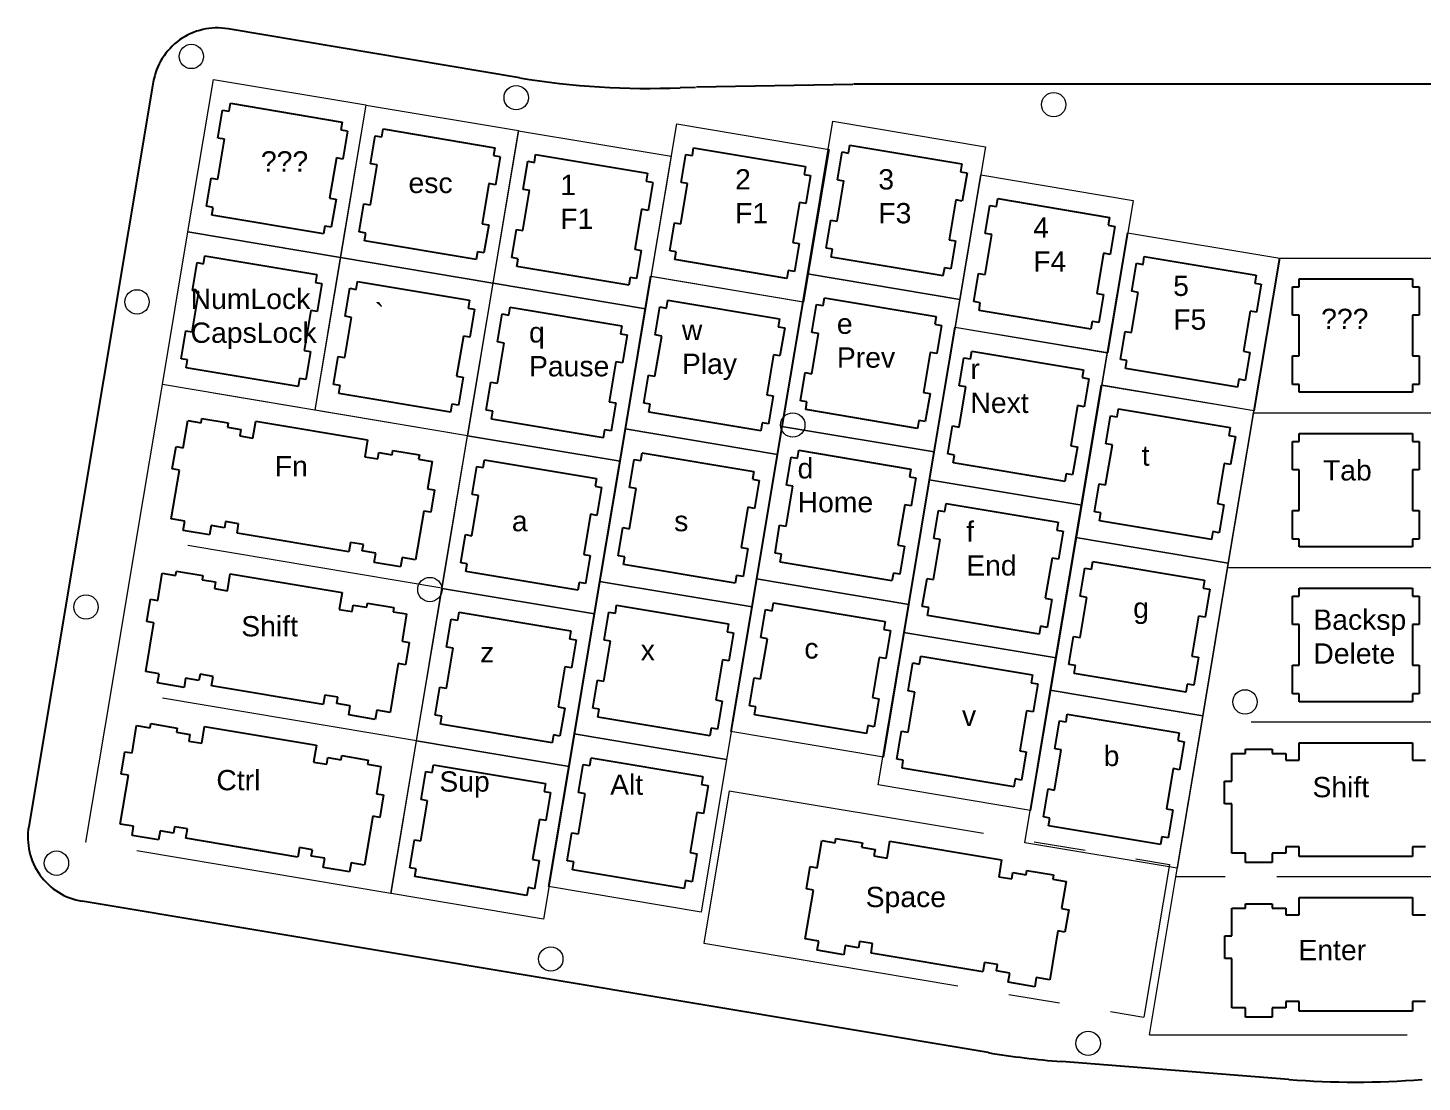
# Model space of a CAD drawing. Header units: millimetres. Extents: x -2 to 325, y 2 to 132.
# Drawn here: x -1.8 to 170.1, y 2.1 to 131.9 of the extents above; entities that cross this region are included whole.
import ezdxf

# ---------------------------------------------------------------- set-up
doc = ezdxf.new("R2010")
doc.units = ezdxf.units.MM
doc.linetypes.add('CENTER', pattern=[50.8, 31.75, -6.35, 6.35, -6.35])
doc.layers.add('layout', color=7, linetype='CENTER', lineweight=5, true_color=0xffffff)
doc.layers.add('screw_cuts', color=174, linetype='Continuous', lineweight=0, true_color=0x00007f)
for name, color, linetype, true_color in [('layout_labels', 3, 'Continuous', 0x00ff00), ('plate_border', 5, 'Continuous', 0x0000ff), ('switch_holes', 1, 'Continuous', 0xff0000)]:
    doc.layers.add(name, color=color, linetype=linetype, true_color=true_color)
doc.styles.add('textstyle0', font='')
doc.styles.add('textstyle1', font='')
doc.styles.add('textstyle10', font='')
doc.styles.add('textstyle11', font='')
doc.styles.add('textstyle12', font='')
doc.styles.add('textstyle2', font='')
doc.styles.add('textstyle4', font='')
doc.styles.add('textstyle41', font='')
doc.styles.add('textstyle42', font='')
doc.styles.add('textstyle43', font='')
doc.styles.add('textstyle44', font='')
doc.styles.add('textstyle45', font='')
doc.styles.add('textstyle46', font='')
doc.styles.add('textstyle47', font='')
doc.styles.add('textstyle48', font='')
doc.styles.add('textstyle49', font='')
doc.styles.add('textstyle50', font='')
doc.styles.add('textstyle51', font='')
doc.styles.add('textstyle52', font='')
doc.styles.add('textstyle53', font='')
doc.styles.add('textstyle54', font='')
doc.styles.add('textstyle55', font='')
doc.styles.add('textstyle56', font='')
doc.styles.add('textstyle57', font='')
doc.styles.add('textstyle58', font='')
doc.styles.add('textstyle59', font='')
doc.styles.add('textstyle60', font='')
doc.styles.add('textstyle61', font='')
doc.styles.add('textstyle62', font='')
doc.styles.add('textstyle63', font='')
doc.styles.add('textstyle64', font='')
doc.styles.add('textstyle65', font='')
doc.styles.add('textstyle7', font='')
doc.styles.add('textstyle8', font='')
doc.styles.add('textstyle9', font='')
doc.styles.get('textstyle0').set_extended_font_data('Liberation Sans')
doc.styles.get('textstyle1').set_extended_font_data('Liberation Sans')
doc.styles.get('textstyle10').set_extended_font_data('Liberation Sans')
doc.styles.get('textstyle11').set_extended_font_data('Liberation Sans')
doc.styles.get('textstyle12').set_extended_font_data('Liberation Sans')
doc.styles.get('textstyle2').set_extended_font_data('Liberation Sans')
doc.styles.get('textstyle4').set_extended_font_data('Liberation Sans')
doc.styles.get('textstyle41').set_extended_font_data('Liberation Sans')
doc.styles.get('textstyle42').set_extended_font_data('Liberation Sans')
doc.styles.get('textstyle43').set_extended_font_data('Liberation Sans')
doc.styles.get('textstyle44').set_extended_font_data('Liberation Sans')
doc.styles.get('textstyle45').set_extended_font_data('Liberation Sans')
doc.styles.get('textstyle46').set_extended_font_data('Liberation Sans')
doc.styles.get('textstyle47').set_extended_font_data('Liberation Sans')
doc.styles.get('textstyle48').set_extended_font_data('Liberation Sans')
doc.styles.get('textstyle49').set_extended_font_data('Liberation Sans')
doc.styles.get('textstyle50').set_extended_font_data('Liberation Sans')
doc.styles.get('textstyle51').set_extended_font_data('Liberation Sans')
doc.styles.get('textstyle52').set_extended_font_data('Liberation Sans')
doc.styles.get('textstyle53').set_extended_font_data('Liberation Sans')
doc.styles.get('textstyle54').set_extended_font_data('Liberation Sans')
doc.styles.get('textstyle55').set_extended_font_data('Liberation Sans')
doc.styles.get('textstyle56').set_extended_font_data('Liberation Sans')
doc.styles.get('textstyle57').set_extended_font_data('Liberation Sans')
doc.styles.get('textstyle58').set_extended_font_data('Liberation Sans')
doc.styles.get('textstyle59').set_extended_font_data('Liberation Sans')
doc.styles.get('textstyle60').set_extended_font_data('Liberation Sans')
doc.styles.get('textstyle61').set_extended_font_data('Liberation Sans')
doc.styles.get('textstyle62').set_extended_font_data('Liberation Sans')
doc.styles.get('textstyle63').set_extended_font_data('Liberation Sans')
doc.styles.get('textstyle64').set_extended_font_data('Liberation Sans')
doc.styles.get('textstyle65').set_extended_font_data('Liberation Sans')
doc.styles.get('textstyle7').set_extended_font_data('Liberation Sans')
doc.styles.get('textstyle8').set_extended_font_data('Liberation Sans')
doc.styles.get('textstyle9').set_extended_font_data('Liberation Sans')

msp = doc.modelspace()

# ---------------------------------------------------------------- linework, layer by layer
at = {"layer": 'layout'}
for p, q in [((17.97, 106.82), (21.11, 125.6)), ((21.11, 125.6), (39.9, 122.46)), ((39.9, 122.46), (36.76, 103.67)), ((36.77, 103.66), (39.92, 122.45)), ((39.92, 122.45), (58.71, 119.3)), ((94.31, 101.66), (97.45, 120.45)), ((97.45, 120.45), (116.24, 117.3)), ((58.71, 119.3), (55.56, 100.51)), ((55.58, 100.5), (58.72, 119.29)), ((58.72, 119.29), (77.51, 116.14)), ((75.05, 101.33), (78.2, 120.12)), ((78.2, 120.12), (96.99, 116.98)), ((96.99, 116.98), (93.84, 98.19)), ((116.24, 117.3), (113.1, 98.51)), ((77.51, 116.14), (74.37, 97.35)), ((112.53, 95.07), (115.67, 113.86)), ((115.67, 113.86), (134.46, 110.71)), ((134.46, 110.71), (131.32, 91.92)), ((14.82, 88.03), (17.97, 106.82)), ((17.97, 106.82), (36.76, 103.67)), ((36.76, 103.67), (17.97, 106.82)), ((130.59, 87.94), (133.74, 106.73)), ((133.74, 106.73), (152.52, 103.59)), ((36.76, 103.67), (33.61, 84.88)), ((33.63, 84.87), (36.77, 103.66)), ((36.77, 103.66), (55.56, 100.51)), ((55.56, 100.51), (36.77, 103.66)), ((149.27, 84.54), (152.49, 103.59)), ((152.52, 103.59), (149.38, 84.8)), ((152.35, 103.59), (171.4, 103.59)), ((91.17, 82.87), (94.31, 101.66)), ((94.31, 101.66), (113.1, 98.51)), ((113.1, 98.51), (94.31, 101.66)), ((55.56, 100.51), (52.42, 81.72)), ((52.43, 81.71), (55.58, 100.5)), ((55.58, 100.5), (74.37, 97.35)), ((74.37, 97.35), (55.58, 100.5)), ((71.85, 82.57), (74.99, 101.36)), ((74.99, 101.36), (93.78, 98.21)), ((93.84, 98.19), (75.05, 101.33)), ((93.78, 98.21), (90.64, 79.43)), ((113.1, 98.51), (109.95, 79.72)), ((74.37, 97.35), (71.22, 78.57)), ((109.32, 76.3), (112.47, 95.09)), ((112.47, 95.09), (131.26, 91.95)), ((131.32, 91.92), (112.53, 95.07)), ((131.26, 91.95), (128.11, 73.16)), ((11.68, 69.24), (14.82, 88.03)), ((33.61, 84.88), (14.82, 88.03)), ((52.42, 81.72), (14.82, 88.03)), ((127.39, 69.18), (130.53, 87.97)), ((130.53, 87.97), (149.32, 84.82)), ((149.38, 84.8), (130.59, 87.94)), ((52.42, 81.72), (33.63, 84.87)), ((146.09, 65.49), (149.27, 84.54)), ((149.32, 84.82), (146.18, 66.03)), ((149.27, 84.54), (174.35, 84.54)), ((68.7, 63.78), (71.85, 82.57)), ((71.85, 82.57), (90.64, 79.43)), ((90.64, 79.43), (71.85, 82.57)), ((88.02, 64.08), (91.17, 82.87)), ((91.17, 82.87), (109.95, 79.72)), ((109.95, 79.72), (91.17, 82.87)), ((49.27, 62.94), (52.42, 81.72)), ((49.29, 62.92), (52.43, 81.71)), ((52.43, 81.71), (71.22, 78.57)), ((71.22, 78.57), (52.43, 81.71)), ((90.64, 79.43), (87.49, 60.64)), ((109.95, 79.72), (106.81, 60.93)), ((71.22, 78.57), (68.08, 59.78)), ((106.18, 57.51), (109.32, 76.3)), ((109.32, 76.3), (128.11, 73.16)), ((128.11, 73.16), (109.32, 76.3)), ((128.11, 73.16), (124.97, 54.37)), ((8.54, 50.45), (11.68, 69.24)), ((49.27, 62.93), (11.68, 69.24)), ((49.27, 62.94), (11.68, 69.24)), ((124.24, 50.39), (127.39, 69.18)), ((127.39, 69.18), (146.18, 66.03)), ((146.18, 66.03), (127.39, 69.18)), ((142.9, 46.44), (146.09, 65.49)), ((146.18, 66.03), (143.03, 47.24)), ((146.09, 65.49), (177.47, 65.49)), ((65.56, 44.99), (68.7, 63.78)), ((68.7, 63.78), (87.49, 60.64)), ((87.49, 60.64), (68.7, 63.78)), ((84.88, 45.29), (88.02, 64.08)), ((88.02, 64.08), (106.81, 60.93)), ((106.81, 60.93), (88.02, 64.08)), ((46.13, 44.15), (49.27, 62.93)), ((46.15, 44.13), (49.29, 62.92)), ((49.29, 62.92), (68.08, 59.78)), ((68.08, 59.78), (49.29, 62.92)), ((87.49, 60.64), (84.35, 41.85)), ((106.81, 60.93), (103.67, 42.15)), ((68.08, 59.78), (64.93, 40.99)), ((103.04, 38.73), (106.18, 57.51)), ((106.18, 57.51), (124.97, 54.37)), ((124.97, 54.37), (106.18, 57.51)), ((124.97, 54.37), (121.82, 35.58)), ((5.39, 31.66), (8.54, 50.45)), ((46.13, 44.14), (8.54, 50.45)), ((46.13, 44.15), (8.54, 50.45)), ((121.1, 31.6), (124.24, 50.39)), ((124.24, 50.39), (143.03, 47.24)), ((143.03, 47.24), (124.24, 50.39)), ((139.71, 27.39), (142.9, 46.44)), ((143.03, 47.24), (139.89, 28.46)), ((180.73, 46.43), (142.9, 46.44)), ((62.42, 26.2), (65.56, 44.99)), ((65.56, 44.99), (84.35, 41.85)), ((84.35, 41.85), (65.56, 44.99)), ((103.67, 42.15), (84.88, 45.29)), ((42.99, 25.36), (46.13, 44.14)), ((43, 25.34), (46.15, 44.13)), ((46.15, 44.13), (64.93, 40.99)), ((64.93, 40.99), (46.15, 44.13)), ((84.35, 41.85), (81.2, 23.06)), ((64.93, 40.99), (61.79, 22.2)), ((84.68, 38), (81.54, 19.21)), ((84.68, 38), (138.93, 28.92)), ((121.82, 35.58), (103.04, 38.73)), ((42.99, 25.36), (5.39, 31.66)), ((139.89, 28.46), (121.1, 31.6)), ((138.93, 28.92), (135.79, 10.13)), ((81.2, 23.06), (62.42, 26.2)), ((136.46, 7.96), (139.71, 27.39)), ((183.91, 27.39), (139.71, 27.39)), ((61.79, 22.2), (43, 25.34)), ((81.54, 19.21), (135.79, 10.13)), ((136.46, 7.96), (187.17, 7.95))]:
    msp.add_line(p, q, dxfattribs=at)
at = {"layer": 'plate_border'}
for p, q in [((58.84, 125.81), (22.91, 131.84)), ((13.69, 125.27), (-1.65, 33.6)), ((78.65, 124.59), (80.53, 124.67)), ((80.66, 124.68), (99.92, 125)), ((223.74, 125), (100, 125)), ((116.57, 5.75), (4.93, 24.39)), ((153.64, 2.44), (125.62, 4.65))]:
    msp.add_line(p, q, dxfattribs=at)
for centre, radius, start, end in [((21.59, 123.95), 8, 80.4776, 170.5), ((74.55, 219.5), 95, 260.4776, 272.4721), ((6.24, 32.28), 8, 170.5, 260.5257), ((133.85, 109.32), 105, 260.5257, 265.5041), ((161.87, 107.12), 105, 265.5041, 274.4743)]:
    msp.add_arc(centre, radius, start, end, dxfattribs=at)
at = {"layer": 'screw_cuts'}
for centre in [(18.39, 128.43), (58.42, 123.35), (124.66, 122.5), (11.7, 98.21), (92.51, 83.04), (47.78, 62.78), (5.41, 60.63), (148.24, 48.94), (1.77, 29.08), (62.69, 17.28), (128.91, 6.89)]:
    msp.add_circle(centre, 1.5, dxfattribs=at)
at = {"layer": 'switch_holes'}
for p, q in [((23.05, 121.7), (23.21, 122.67)), ((23.21, 122.67), (36.99, 120.36)), ((21.67, 118.38), (22.24, 121.83)), ((22.24, 121.83), (23.05, 121.7)), ((36.99, 120.36), (36.82, 119.39)), ((36.82, 119.39), (37.63, 119.26)), ((37.64, 119.25), (37.06, 115.79)), ((40.47, 115.22), (41.05, 118.67)), ((41.05, 118.67), (41.85, 118.54)), ((41.85, 118.54), (42.01, 119.51)), ((42.01, 119.51), (55.79, 117.2)), ((21.64, 113.31), (22.47, 118.25)), ((22.48, 118.23), (21.68, 118.37)), ((55.79, 117.2), (55.63, 116.23)), ((80.13, 116.22), (80.29, 117.18)), ((80.29, 117.18), (94.07, 114.88)), ((99.39, 116.54), (99.55, 117.51)), ((99.55, 117.51), (113.33, 115.2)), ((36.26, 115.93), (35.43, 110.99)), ((37.06, 115.79), (36.26, 115.93)), ((41.28, 115.08), (40.48, 115.21)), ((55.63, 116.23), (56.43, 116.1)), ((56.44, 116.09), (55.86, 112.64)), ((59.28, 112.06), (59.86, 115.52)), ((59.86, 115.52), (60.66, 115.38)), ((60.66, 115.38), (60.82, 116.35)), ((60.82, 116.35), (74.6, 114.04)), ((78.75, 112.9), (79.33, 116.35)), ((79.33, 116.35), (80.13, 116.22)), ((98.01, 113.22), (98.59, 116.67)), ((98.59, 116.67), (99.39, 116.54)), ((113.33, 115.2), (113.17, 114.23)), ((20.27, 109.98), (20.85, 113.43)), ((20.84, 113.44), (21.64, 113.31)), ((40.45, 110.15), (41.27, 115.09)), ((74.6, 114.04), (74.44, 113.08)), ((94.07, 114.88), (93.91, 113.91)), ((93.91, 113.91), (94.71, 113.78)), ((94.71, 113.78), (94.13, 110.33)), ((113.17, 114.23), (113.97, 114.1)), ((113.98, 114.09), (113.4, 110.63)), ((55.06, 112.77), (54.24, 107.83)), ((55.86, 112.64), (55.06, 112.77)), ((59.25, 106.99), (60.08, 111.93)), ((60.09, 111.92), (59.29, 112.05)), ((74.44, 113.08), (75.24, 112.94)), ((75.25, 112.93), (74.67, 109.48)), ((78.73, 107.83), (79.55, 112.77)), ((79.55, 112.77), (78.75, 112.9)), ((97.98, 108.15), (98.81, 113.09)), ((98.82, 113.07), (98.02, 113.21)), ((21.07, 109.84), (20.27, 109.98)), ((35.42, 111), (36.22, 110.87)), ((36.22, 110.87), (35.64, 107.41)), ((39.08, 106.82), (39.66, 110.27)), ((39.65, 110.28), (40.45, 110.15)), ((93.33, 110.46), (92.51, 105.52)), ((94.13, 110.33), (93.33, 110.46)), ((112.6, 110.77), (111.77, 105.83)), ((113.4, 110.63), (112.6, 110.77)), ((116.23, 106.63), (116.81, 110.09)), ((116.81, 110.09), (117.61, 109.95)), ((117.61, 109.95), (117.77, 110.92)), ((117.77, 110.92), (131.55, 108.61)), ((20.91, 108.87), (21.07, 109.84)), ((34.69, 106.57), (20.91, 108.87)), ((73.87, 109.61), (73.04, 104.67)), ((74.67, 109.48), (73.87, 109.61)), ((96.61, 104.82), (97.19, 108.27)), ((97.18, 108.28), (97.98, 108.15)), ((131.55, 108.61), (131.39, 107.65)), ((34.84, 107.55), (34.68, 106.58)), ((35.64, 107.41), (34.84, 107.55)), ((39.88, 106.68), (39.08, 106.82)), ((39.72, 105.72), (39.88, 106.68)), ((54.23, 107.84), (55.03, 107.71)), ((55.03, 107.71), (54.45, 104.26)), ((57.88, 103.66), (58.46, 107.11)), ((58.45, 107.12), (59.25, 106.99)), ((77.35, 104.51), (77.92, 107.96)), ((77.92, 107.96), (78.73, 107.83)), ((117.03, 106.5), (116.23, 106.63)), ((131.39, 107.65), (132.19, 107.51)), ((132.19, 107.51), (131.61, 104.06)), ((53.5, 103.41), (39.72, 105.72)), ((92.51, 105.52), (93.31, 105.39)), ((93.31, 105.39), (92.73, 101.93)), ((97.42, 104.68), (96.61, 104.82)), ((111.76, 105.84), (112.56, 105.71)), ((112.56, 105.71), (111.99, 102.26)), ((116.2, 101.56), (117.03, 106.5)), ((19.9, 102.91), (20.06, 103.88)), ((20.06, 103.88), (33.84, 101.57)), ((53.65, 104.39), (53.49, 103.42)), ((54.45, 104.26), (53.65, 104.39)), ((58.68, 103.52), (57.88, 103.66)), ((58.52, 102.56), (58.68, 103.52)), ((73.03, 104.68), (73.83, 104.55)), ((73.83, 104.55), (73.26, 101.1)), ((78.15, 104.37), (77.35, 104.51)), ((77.99, 103.41), (78.15, 104.37)), ((91.77, 101.1), (77.99, 103.41)), ((97.25, 103.72), (97.42, 104.68)), ((111.03, 101.41), (97.25, 103.72)), ((130.81, 104.19), (129.98, 99.25)), ((131.61, 104.06), (130.81, 104.19)), ((135.67, 102.83), (135.83, 103.79)), ((135.83, 103.79), (149.61, 101.49)), ((18.52, 99.59), (19.1, 103.04)), ((19.1, 103.04), (19.9, 102.91)), ((33.84, 101.57), (33.68, 100.6)), ((72.3, 100.25), (58.52, 102.56)), ((91.93, 102.07), (91.77, 101.1)), ((92.73, 101.93), (91.93, 102.07)), ((111.19, 102.39), (111.02, 101.42)), ((111.99, 102.26), (111.19, 102.39)), ((114.82, 98.24), (115.4, 101.69)), ((115.4, 101.69), (116.2, 101.56)), ((134.29, 99.51), (134.87, 102.96)), ((134.87, 102.96), (135.67, 102.83)), ((149.61, 101.49), (149.45, 100.52)), ((33.68, 100.6), (34.48, 100.47)), ((34.48, 100.47), (33.9, 97.02)), ((37.33, 96.43), (37.91, 99.89)), ((37.91, 99.89), (38.71, 99.75)), ((38.71, 99.75), (38.87, 100.72)), ((38.87, 100.72), (52.65, 98.41)), ((72.45, 101.23), (72.29, 100.26)), ((73.26, 101.1), (72.45, 101.23)), ((149.45, 100.52), (150.25, 100.39)), ((150.25, 100.39), (149.67, 96.93)), ((154.09, 96.56), (154.09, 100.06)), ((154.09, 100.06), (154.9, 100.06)), ((154.9, 101.04), (168.87, 101.04)), ((154.9, 100.06), (154.9, 101.04)), ((168.87, 101.04), (168.87, 100.06)), ((168.87, 100.06), (169.69, 100.06)), ((169.69, 100.06), (169.69, 96.56)), ((18.5, 94.52), (19.32, 99.46)), ((19.32, 99.46), (18.52, 99.59)), ((52.65, 98.41), (52.49, 97.45)), ((76.93, 97.45), (77.09, 98.42)), ((77.09, 98.42), (90.87, 96.11)), ((96.24, 97.75), (96.41, 98.72)), ((96.41, 98.72), (110.18, 96.41)), ((115.62, 98.11), (114.82, 98.24)), ((115.46, 97.14), (115.62, 98.11)), ((129.98, 99.25), (130.78, 99.12)), ((130.78, 99.12), (130.21, 95.67)), ((134.27, 94.43), (135.09, 99.37)), ((135.09, 99.37), (134.29, 99.51)), ((33.1, 97.15), (32.28, 92.21)), ((33.9, 97.02), (33.1, 97.15)), ((37.3, 91.36), (38.13, 96.3)), ((38.13, 96.3), (37.33, 96.43)), ((52.49, 97.45), (53.29, 97.31)), ((53.29, 97.31), (52.71, 93.86)), ((56.13, 93.28), (56.71, 96.73)), ((56.71, 96.73), (57.51, 96.59)), ((57.51, 96.59), (57.67, 97.56)), ((57.67, 97.56), (71.45, 95.25)), ((75.55, 94.13), (76.12, 97.59)), ((76.12, 97.59), (76.93, 97.45)), ((94.87, 94.43), (95.44, 97.89)), ((95.44, 97.89), (96.24, 97.75)), ((110.18, 96.41), (110.02, 95.45)), ((129.24, 94.83), (115.46, 97.14)), ((148.87, 97.07), (148.04, 92.13)), ((149.67, 96.93), (148.87, 97.07)), ((154.9, 96.56), (154.09, 96.56)), ((154.9, 91.55), (154.9, 96.56)), ((169.69, 96.56), (168.87, 96.56)), ((168.87, 96.56), (168.87, 91.55)), ((17.12, 91.2), (17.7, 94.65)), ((17.7, 94.65), (18.5, 94.52)), ((71.45, 95.25), (71.29, 94.29)), ((90.87, 96.11), (90.7, 95.15)), ((90.7, 95.15), (91.51, 95.01)), ((91.51, 95.01), (90.93, 91.56)), ((110.02, 95.45), (110.82, 95.31)), ((110.82, 95.31), (110.25, 91.86)), ((129.4, 95.8), (129.24, 94.83)), ((130.21, 95.67), (129.4, 95.8)), ((132.89, 91.11), (133.46, 94.57)), ((133.46, 94.57), (134.27, 94.43)), ((51.91, 93.99), (51.08, 89.05)), ((52.71, 93.86), (51.91, 93.99)), ((56.11, 88.2), (56.94, 93.14)), ((56.94, 93.14), (56.13, 93.28)), ((71.29, 94.29), (72.09, 94.15)), ((72.09, 94.15), (71.52, 90.7)), ((75.52, 89.06), (76.35, 94)), ((76.35, 94), (75.55, 94.13)), ((94.84, 89.36), (95.67, 94.3)), ((95.67, 94.3), (94.87, 94.43)), ((17.92, 91.07), (17.12, 91.2)), ((17.76, 90.1), (17.92, 91.07)), ((32.28, 92.21), (33.08, 92.08)), ((33.08, 92.08), (32.5, 88.63)), ((35.92, 88.04), (36.5, 91.49)), ((36.5, 91.49), (37.3, 91.36)), ((90.13, 91.69), (89.3, 86.75)), ((90.93, 91.56), (90.13, 91.69)), ((109.45, 91.99), (108.62, 87.05)), ((110.25, 91.86), (109.45, 91.99)), ((113.02, 87.87), (113.6, 91.32)), ((113.6, 91.32), (114.4, 91.19)), ((114.4, 91.19), (114.56, 92.15)), ((114.56, 92.15), (128.34, 89.85)), ((133.69, 90.98), (132.89, 91.11)), ((148.04, 92.13), (148.85, 91.99)), ((148.85, 91.99), (148.27, 88.54)), ((154.09, 88.05), (154.09, 91.55)), ((154.09, 91.55), (154.9, 91.55)), ((168.87, 91.55), (169.69, 91.55)), ((169.69, 91.55), (169.69, 88.05)), ((31.54, 87.79), (17.76, 90.1)), ((70.71, 90.84), (69.89, 85.9)), ((71.52, 90.7), (70.71, 90.84)), ((93.46, 86.04), (94.04, 89.49)), ((94.04, 89.49), (94.84, 89.36)), ((128.34, 89.85), (128.18, 88.88)), ((133.53, 90.01), (133.69, 90.98)), ((147.3, 87.71), (133.53, 90.01)), ((31.7, 88.76), (31.54, 87.79)), ((32.5, 88.63), (31.7, 88.76)), ((36.73, 87.91), (35.92, 88.04)), ((36.56, 86.94), (36.73, 87.91)), ((51.08, 89.05), (51.88, 88.92)), ((51.88, 88.92), (51.31, 85.47)), ((54.73, 84.88), (55.31, 88.34)), ((55.31, 88.34), (56.11, 88.2)), ((74.14, 85.74), (74.72, 89.19)), ((74.72, 89.19), (75.52, 89.06)), ((113, 82.79), (113.82, 87.73)), ((113.82, 87.73), (113.02, 87.87)), ((128.18, 88.88), (128.98, 88.75)), ((128.98, 88.75), (128.4, 85.29)), ((147.47, 88.67), (147.3, 87.71)), ((148.27, 88.54), (147.47, 88.67)), ((154.9, 88.05), (154.09, 88.05)), ((154.9, 87.07), (154.9, 88.05)), ((169.69, 88.05), (168.87, 88.05)), ((168.87, 88.05), (168.87, 87.07)), ((50.34, 84.63), (36.56, 86.94)), ((89.3, 86.75), (90.1, 86.62)), ((90.1, 86.62), (89.52, 83.17)), ((94.26, 85.91), (93.46, 86.04)), ((108.62, 87.05), (109.42, 86.92)), ((109.42, 86.92), (108.84, 83.47)), ((168.87, 87.07), (154.9, 87.07)), ((50.5, 85.6), (50.34, 84.63)), ((51.31, 85.47), (50.5, 85.6)), ((55.53, 84.75), (54.73, 84.88)), ((55.37, 83.78), (55.53, 84.75)), ((69.89, 85.9), (70.69, 85.76)), ((70.69, 85.76), (70.11, 82.31)), ((74.94, 85.61), (74.14, 85.74)), ((74.78, 84.64), (74.94, 85.61)), ((88.56, 82.34), (74.78, 84.64)), ((94.1, 84.94), (94.26, 85.91)), ((107.88, 82.63), (94.1, 84.94)), ((127.6, 85.43), (126.78, 80.49)), ((128.4, 85.29), (127.6, 85.43)), ((131.09, 80.74), (131.66, 84.19)), ((131.66, 84.19), (132.47, 84.06)), ((132.47, 84.06), (132.63, 85.03)), ((132.63, 85.03), (146.41, 82.72)), ((17.38, 80.24), (17.94, 83.6)), ((17.94, 83.6), (19.59, 83.32)), ((19.59, 83.32), (19.68, 83.85)), ((19.68, 83.85), (22.94, 83.3)), ((22.94, 83.3), (22.85, 82.78)), ((22.85, 82.78), (24.5, 82.5)), ((24.5, 82.5), (24.37, 81.7)), ((25.97, 81.43), (26.32, 83.51)), ((26.32, 83.51), (40.1, 81.2)), ((69.15, 81.48), (55.37, 83.78)), ((88.72, 83.3), (88.56, 82.34)), ((89.52, 83.17), (88.72, 83.3)), ((108.04, 83.6), (107.88, 82.63)), ((108.84, 83.47), (108.04, 83.6)), ((111.62, 79.48), (112.2, 82.93)), ((112.2, 82.93), (113, 82.79)), ((146.41, 82.72), (146.24, 81.75)), ((24.37, 81.7), (25.97, 81.43)), ((40.1, 81.2), (39.75, 79.12)), ((69.31, 82.44), (69.15, 81.48)), ((70.11, 82.31), (69.31, 82.44)), ((146.24, 81.75), (147.05, 81.62)), ((147.05, 81.62), (146.47, 78.17)), ((154.09, 77.51), (154.09, 81.01)), ((154.09, 81.01), (154.9, 81.01)), ((154.9, 81.99), (168.87, 81.99)), ((154.9, 81.01), (154.9, 81.99)), ((168.87, 81.99), (168.87, 81.01)), ((168.87, 81.01), (169.69, 81.01)), ((169.69, 81.01), (169.69, 77.51)), ((16.04, 77.63), (16.5, 80.39)), ((16.5, 80.39), (17.38, 80.24)), ((39.75, 79.12), (41.36, 78.86)), ((41.36, 78.86), (41.49, 79.66)), ((41.49, 79.66), (43.14, 79.38)), ((43.14, 79.38), (43.23, 79.91)), ((43.23, 79.91), (46.49, 79.36)), ((46.49, 79.36), (46.4, 78.84)), ((73.78, 78.66), (73.94, 79.63)), ((73.94, 79.63), (87.72, 77.33)), ((91.72, 75.64), (92.3, 79.1)), ((92.3, 79.1), (93.1, 78.96)), ((93.1, 78.96), (93.26, 79.93)), ((93.26, 79.93), (107.04, 77.62)), ((112.42, 79.34), (111.62, 79.48)), ((112.26, 78.37), (112.42, 79.34)), ((126.78, 80.49), (127.58, 80.35)), ((127.58, 80.35), (127, 76.9)), ((131.06, 75.67), (131.89, 80.61)), ((131.89, 80.61), (131.09, 80.74)), ((15.91, 71.47), (16.92, 77.49)), ((16.92, 77.49), (16.04, 77.63)), ((46.4, 78.84), (48.05, 78.56)), ((48.05, 78.56), (47.49, 75.2)), ((52.99, 74.49), (53.57, 77.94)), ((53.57, 77.94), (54.37, 77.8)), ((54.37, 77.8), (54.53, 78.77)), ((54.53, 78.77), (68.31, 76.47)), ((72.4, 75.35), (72.98, 78.8)), ((72.98, 78.8), (73.78, 78.66)), ((87.72, 77.33), (87.56, 76.36)), ((107.04, 77.62), (106.88, 76.66)), ((126.04, 76.07), (112.26, 78.37)), ((145.67, 78.3), (144.84, 73.36)), ((146.47, 78.17), (145.67, 78.3)), ((154.9, 77.51), (154.09, 77.51)), ((154.9, 72.5), (154.9, 77.51)), ((169.69, 77.51), (168.87, 77.51)), ((168.87, 77.51), (168.87, 72.5)), ((68.31, 76.47), (68.15, 75.5)), ((87.56, 76.36), (88.36, 76.22)), ((88.36, 76.22), (87.78, 72.77)), ((92.52, 75.51), (91.72, 75.64)), ((106.88, 76.66), (107.68, 76.52)), ((107.68, 76.52), (107.1, 73.07)), ((126.2, 77.04), (126.04, 76.07)), ((127, 76.9), (126.2, 77.04)), ((129.68, 72.35), (130.26, 75.8)), ((130.26, 75.8), (131.06, 75.67)), ((47.49, 75.2), (48.37, 75.06)), ((48.37, 75.06), (47.91, 72.3)), ((52.96, 69.41), (53.79, 74.35)), ((53.79, 74.35), (52.99, 74.49)), ((68.15, 75.5), (68.95, 75.36)), ((68.95, 75.36), (68.37, 71.91)), ((72.38, 70.27), (73.2, 75.21)), ((73.2, 75.21), (72.4, 75.35)), ((91.7, 70.57), (92.52, 75.51)), ((47.03, 72.45), (46.02, 66.43)), ((47.91, 72.3), (47.03, 72.45)), ((86.98, 72.91), (86.16, 67.97)), ((87.78, 72.77), (86.98, 72.91)), ((106.3, 73.2), (105.47, 68.26)), ((107.1, 73.07), (106.3, 73.2)), ((109.88, 69.08), (110.46, 72.53)), ((110.46, 72.53), (111.26, 72.4)), ((111.26, 72.4), (111.42, 73.36)), ((111.42, 73.36), (125.2, 71.06)), ((130.48, 72.22), (129.68, 72.35)), ((130.32, 71.25), (130.48, 72.22)), ((144.84, 73.36), (145.64, 73.23)), ((145.64, 73.23), (145.06, 69.78)), ((154.09, 69), (154.09, 72.5)), ((154.09, 72.5), (154.9, 72.5)), ((168.87, 72.5), (169.69, 72.5)), ((169.69, 72.5), (169.69, 69)), ((17.57, 71.2), (15.91, 71.47)), ((17.38, 70.07), (17.57, 71.2)), ((20.82, 70.65), (20.63, 69.52)), ((22.48, 70.37), (20.82, 70.65)), ((22.61, 71.15), (22.48, 70.37)), ((24.21, 70.88), (22.61, 71.15)), ((24.02, 69.73), (24.21, 70.88)), ((67.57, 72.05), (66.74, 67.11)), ((68.37, 71.91), (67.57, 72.05)), ((90.32, 67.25), (90.89, 70.7)), ((90.89, 70.7), (91.7, 70.57)), ((125.2, 71.06), (125.04, 70.09)), ((144.1, 68.94), (130.32, 71.25)), ((20.63, 69.52), (17.38, 70.07)), ((37.79, 67.42), (24.02, 69.73)), ((51.59, 66.09), (52.16, 69.55)), ((52.16, 69.55), (52.96, 69.41)), ((71, 66.95), (71.58, 70.41)), ((71.58, 70.41), (72.38, 70.27)), ((109.85, 64), (110.68, 68.95)), ((110.68, 68.95), (109.88, 69.08)), ((125.04, 70.09), (125.84, 69.96)), ((125.84, 69.96), (125.26, 66.51)), ((144.26, 69.91), (144.1, 68.94)), ((145.06, 69.78), (144.26, 69.91)), ((154.9, 69), (154.09, 69)), ((154.9, 68.02), (154.9, 69)), ((169.69, 69), (168.87, 69)), ((168.87, 69), (168.87, 68.02)), ((37.99, 68.58), (37.79, 67.42)), ((39.59, 68.31), (37.99, 68.58)), ((39.46, 67.53), (39.59, 68.31)), ((41.11, 67.26), (39.46, 67.53)), ((40.93, 66.13), (41.11, 67.26)), ((66.74, 67.11), (67.54, 66.97)), ((86.16, 67.97), (86.96, 67.83)), ((86.96, 67.83), (86.38, 64.38)), ((91.12, 67.12), (90.32, 67.25)), ((90.96, 66.15), (91.12, 67.12)), ((105.47, 68.26), (106.28, 68.13)), ((106.28, 68.13), (105.7, 64.68)), ((168.87, 68.02), (154.9, 68.02)), ((44.18, 65.58), (40.93, 66.13)), ((44.37, 66.71), (44.18, 65.58)), ((46.02, 66.43), (44.37, 66.71)), ((52.39, 65.96), (51.59, 66.09)), ((52.23, 64.99), (52.39, 65.96)), ((67.54, 66.97), (66.97, 63.52)), ((71.8, 66.82), (71, 66.95)), ((71.64, 65.85), (71.8, 66.82)), ((85.42, 63.55), (71.64, 65.85)), ((104.73, 63.85), (90.96, 66.15)), ((124.46, 66.64), (123.63, 61.7)), ((125.26, 66.51), (124.46, 66.64)), ((127.94, 61.95), (128.52, 65.41)), ((128.52, 65.41), (129.32, 65.27)), ((129.32, 65.27), (129.48, 66.24)), ((129.48, 66.24), (143.26, 63.93)), ((14.24, 61.45), (14.8, 64.81)), ((14.8, 64.81), (16.45, 64.53)), ((16.45, 64.53), (16.54, 65.06)), ((16.54, 65.06), (19.8, 64.51)), ((19.8, 64.51), (19.71, 63.99)), ((19.71, 63.99), (21.36, 63.71)), ((21.36, 63.71), (21.23, 62.91)), ((22.83, 62.64), (23.18, 64.72)), ((23.18, 64.72), (36.96, 62.41)), ((66, 62.69), (52.23, 64.99)), ((66.17, 63.65), (66, 62.69)), ((66.97, 63.52), (66.17, 63.65)), ((85.58, 64.51), (85.42, 63.55)), ((86.38, 64.38), (85.58, 64.51)), ((104.9, 64.81), (104.73, 63.85)), ((105.7, 64.68), (104.9, 64.81)), ((108.47, 60.69), (109.05, 64.14)), ((109.05, 64.14), (109.85, 64)), ((143.26, 63.93), (143.1, 62.97)), ((21.23, 62.91), (22.83, 62.64)), ((36.96, 62.41), (36.61, 60.33)), ((128.74, 61.82), (127.94, 61.95)), ((143.1, 62.97), (143.9, 62.83)), ((143.9, 62.83), (143.32, 59.38)), ((154.09, 58.46), (154.09, 61.96)), ((154.09, 61.96), (154.9, 61.96)), ((154.9, 62.94), (168.87, 62.94)), ((154.9, 61.96), (154.9, 62.94)), ((168.87, 62.94), (168.87, 61.96)), ((168.87, 61.96), (169.69, 61.96)), ((169.69, 61.96), (169.69, 58.46)), ((12.9, 58.84), (13.36, 61.6)), ((13.36, 61.6), (14.24, 61.45)), ((36.61, 60.33), (38.21, 60.07)), ((38.21, 60.07), (38.35, 60.87)), ((38.35, 60.87), (40, 60.59)), ((40, 60.59), (40.09, 61.12)), ((40.09, 61.12), (43.34, 60.57)), ((43.34, 60.57), (43.26, 60.05)), ((70.64, 59.88), (70.8, 60.84)), ((70.8, 60.84), (84.58, 58.54)), ((88.58, 56.86), (89.15, 60.31)), ((89.15, 60.31), (89.96, 60.17)), ((89.96, 60.17), (90.12, 61.14)), ((90.12, 61.14), (103.9, 58.83)), ((109.28, 60.55), (108.47, 60.69)), ((109.11, 59.59), (109.28, 60.55)), ((123.63, 61.7), (124.43, 61.57)), ((124.43, 61.57), (123.86, 58.11)), ((127.92, 56.88), (128.74, 61.82)), ((12.77, 52.68), (13.77, 58.7)), ((13.77, 58.7), (12.9, 58.84)), ((43.26, 60.05), (44.91, 59.77)), ((44.91, 59.77), (44.35, 56.41)), ((49.85, 55.7), (50.42, 59.15)), ((50.42, 59.15), (51.22, 59.02)), ((51.22, 59.02), (51.39, 59.98)), ((51.39, 59.98), (65.17, 57.68)), ((69.26, 56.56), (69.84, 60.01)), ((69.84, 60.01), (70.64, 59.88)), ((84.58, 58.54), (84.42, 57.57)), ((103.9, 58.83), (103.73, 57.87)), ((122.89, 57.28), (109.11, 59.59)), ((142.52, 59.51), (141.7, 54.57)), ((143.32, 59.38), (142.52, 59.51)), ((154.9, 58.46), (154.09, 58.46)), ((154.9, 53.45), (154.9, 58.46)), ((169.69, 58.46), (168.87, 58.46)), ((168.87, 58.46), (168.87, 53.45)), ((65.17, 57.68), (65, 56.71)), ((65, 56.71), (65.8, 56.58)), ((84.42, 57.57), (85.22, 57.44)), ((85.22, 57.44), (84.64, 53.98)), ((88.55, 51.78), (89.38, 56.72)), ((89.38, 56.72), (88.58, 56.86)), ((103.73, 57.87), (104.54, 57.73)), ((104.54, 57.73), (103.96, 54.28)), ((123.05, 58.25), (122.89, 57.28)), ((123.86, 58.11), (123.05, 58.25)), ((126.54, 53.56), (127.12, 57.01)), ((127.12, 57.01), (127.92, 56.88)), ((44.35, 56.41), (45.22, 56.27)), ((45.22, 56.27), (44.76, 53.51)), ((49.82, 50.62), (50.65, 55.56)), ((50.65, 55.56), (49.85, 55.7)), ((65.8, 56.58), (65.23, 53.12)), ((69.23, 51.48), (70.06, 56.42)), ((70.06, 56.42), (69.26, 56.56)), ((43.89, 53.66), (42.88, 47.64)), ((44.76, 53.51), (43.89, 53.66)), ((83.84, 54.12), (83.01, 49.18)), ((84.64, 53.98), (83.84, 54.12)), ((103.16, 54.42), (102.33, 49.48)), ((103.96, 54.28), (103.16, 54.42)), ((106.73, 50.29), (107.31, 53.74)), ((107.31, 53.74), (108.11, 53.61)), ((108.11, 53.61), (108.28, 54.58)), ((108.28, 54.58), (122.05, 52.27)), ((127.34, 53.43), (126.54, 53.56)), ((127.18, 52.46), (127.34, 53.43)), ((141.7, 54.57), (142.5, 54.44)), ((142.5, 54.44), (141.92, 50.99)), ((154.09, 49.95), (154.09, 53.45)), ((154.09, 53.45), (154.9, 53.45)), ((168.87, 53.45), (169.69, 53.45)), ((169.69, 53.45), (169.69, 49.95)), ((14.42, 52.41), (12.77, 52.68)), ((14.23, 51.28), (14.42, 52.41)), ((17.68, 51.86), (17.49, 50.73)), ((19.33, 51.58), (17.68, 51.86)), ((19.46, 52.36), (19.33, 51.58)), ((21.06, 52.09), (19.46, 52.36)), ((20.87, 50.94), (21.06, 52.09)), ((64.43, 53.26), (63.6, 48.32)), ((65.23, 53.12), (64.43, 53.26)), ((67.85, 48.16), (68.43, 51.62)), ((68.43, 51.62), (69.23, 51.48)), ((87.17, 48.46), (87.75, 51.92)), ((87.75, 51.92), (88.55, 51.78)), ((122.05, 52.27), (121.89, 51.3)), ((140.96, 50.15), (127.18, 52.46)), ((17.49, 50.73), (14.23, 51.28)), ((34.65, 48.63), (20.87, 50.94)), ((48.44, 47.31), (49.02, 50.76)), ((49.02, 50.76), (49.82, 50.62)), ((106.71, 45.22), (107.54, 50.16)), ((107.54, 50.16), (106.73, 50.29)), ((121.89, 51.3), (122.69, 51.17)), ((122.69, 51.17), (122.12, 47.72)), ((141.12, 51.12), (140.96, 50.15)), ((141.92, 50.99), (141.12, 51.12)), ((154.9, 49.95), (154.09, 49.95)), ((154.9, 48.97), (154.9, 49.95)), ((169.69, 49.95), (168.87, 49.95)), ((168.87, 49.95), (168.87, 48.97)), ((34.84, 49.79), (34.65, 48.63)), ((36.45, 49.52), (34.84, 49.79)), ((36.32, 48.74), (36.45, 49.52)), ((37.97, 48.47), (36.32, 48.74)), ((37.78, 47.34), (37.97, 48.47)), ((63.6, 48.32), (64.4, 48.18)), ((64.4, 48.18), (63.82, 44.73)), ((68.66, 48.03), (67.85, 48.16)), ((83.01, 49.18), (83.81, 49.04)), ((83.81, 49.04), (83.24, 45.59)), ((87.97, 48.33), (87.17, 48.46)), ((87.81, 47.36), (87.97, 48.33)), ((102.33, 49.48), (103.13, 49.34)), ((103.13, 49.34), (102.55, 45.89)), ((168.87, 48.97), (154.9, 48.97)), ((41.04, 46.79), (37.78, 47.34)), ((41.23, 47.92), (41.04, 46.79)), ((42.88, 47.64), (41.23, 47.92)), ((49.24, 47.17), (48.44, 47.31)), ((49.08, 46.2), (49.24, 47.17)), ((68.49, 47.06), (68.66, 48.03)), ((82.27, 44.76), (68.49, 47.06)), ((101.59, 45.06), (87.81, 47.36)), ((121.31, 47.85), (120.49, 42.91)), ((122.12, 47.72), (121.31, 47.85)), ((124.8, 43.16), (125.38, 46.62)), ((125.38, 46.62), (126.18, 46.48)), ((126.18, 46.48), (126.34, 47.45)), ((126.34, 47.45), (140.12, 45.14)), ((11.09, 42.66), (11.65, 46.02)), ((11.65, 46.02), (13.31, 45.74)), ((13.31, 45.74), (13.39, 46.27)), ((13.39, 46.27), (16.65, 45.72)), ((16.65, 45.72), (16.56, 45.2)), ((16.56, 45.2), (18.22, 44.92)), ((18.22, 44.92), (18.08, 44.12)), ((19.69, 43.85), (20.03, 45.93)), ((20.03, 45.93), (33.81, 43.62)), ((62.86, 43.9), (49.08, 46.2)), ((63.02, 44.87), (62.86, 43.9)), ((63.82, 44.73), (63.02, 44.87)), ((82.43, 45.72), (82.27, 44.76)), ((83.24, 45.59), (82.43, 45.72)), ((101.75, 46.02), (101.59, 45.06)), ((102.55, 45.89), (101.75, 46.02)), ((105.33, 41.9), (105.91, 45.35)), ((105.91, 45.35), (106.71, 45.22)), ((140.12, 45.14), (139.96, 44.18)), ((18.08, 44.12), (19.69, 43.85)), ((33.81, 43.62), (33.46, 41.54)), ((124.77, 38.09), (125.6, 43.03)), ((125.6, 43.03), (124.8, 43.16)), ((139.96, 44.18), (140.76, 44.04)), ((140.76, 44.04), (140.18, 40.59)), ((148.3, 42.59), (148.3, 43.12)), ((148.3, 43.12), (151.6, 43.12)), ((151.6, 43.12), (151.6, 42.59)), ((154.9, 43.89), (168.87, 43.89)), ((154.9, 41.78), (154.9, 43.89)), ((168.87, 43.89), (168.87, 41.78)), ((9.75, 40.05), (10.21, 42.81)), ((10.21, 42.81), (11.09, 42.66)), ((33.46, 41.54), (35.07, 41.28)), ((35.07, 41.28), (35.2, 42.08)), ((35.2, 42.08), (36.85, 41.8)), ((36.85, 41.8), (36.94, 42.33)), ((36.94, 42.33), (40.2, 41.78)), ((40.2, 41.78), (40.11, 41.26)), ((40.11, 41.26), (41.76, 40.98)), ((67.49, 41.09), (67.66, 42.05)), ((67.66, 42.05), (81.43, 39.75)), ((106.13, 41.76), (105.33, 41.9)), ((105.97, 40.8), (106.13, 41.76)), ((120.49, 42.91), (121.29, 42.78)), ((121.29, 42.78), (120.71, 39.32)), ((146.62, 39.19), (146.62, 42.59)), ((146.62, 42.59), (148.3, 42.59)), ((151.6, 42.59), (153.28, 42.59)), ((153.28, 42.59), (153.28, 41.78)), ((153.28, 41.78), (154.9, 41.78)), ((168.87, 41.78), (170.5, 41.78)), ((9.62, 33.89), (10.63, 39.91)), ((10.63, 39.91), (9.75, 40.05)), ((41.76, 40.98), (41.2, 37.62)), ((46.7, 36.91), (47.28, 40.36)), ((47.28, 40.36), (48.08, 40.23)), ((48.08, 40.23), (48.24, 41.19)), ((48.24, 41.19), (62.02, 38.89)), ((66.11, 37.77), (66.69, 41.22)), ((66.69, 41.22), (67.49, 41.09)), ((81.43, 39.75), (81.27, 38.78)), ((119.75, 38.49), (105.97, 40.8)), ((139.38, 40.72), (138.55, 35.78)), ((140.18, 40.59), (139.38, 40.72)), ((62.02, 38.89), (61.86, 37.92)), ((61.86, 37.92), (62.66, 37.79)), ((81.27, 38.78), (82.07, 38.65)), ((82.07, 38.65), (81.5, 35.19)), ((119.91, 39.46), (119.75, 38.49)), ((120.71, 39.32), (119.91, 39.46)), ((123.39, 34.77), (123.97, 38.22)), ((123.97, 38.22), (124.77, 38.09)), ((145.73, 36.39), (145.73, 39.19)), ((145.73, 39.19), (146.62, 39.19)), ((41.2, 37.62), (42.08, 37.48)), ((42.08, 37.48), (41.62, 34.72)), ((46.68, 31.83), (47.5, 36.77)), ((47.5, 36.77), (46.7, 36.91)), ((62.66, 37.79), (62.08, 34.33)), ((66.09, 32.69), (66.92, 37.63)), ((66.92, 37.63), (66.11, 37.77)), ((146.62, 36.39), (145.73, 36.39)), ((146.62, 30.3), (146.62, 36.39)), ((40.74, 34.87), (39.74, 28.85)), ((41.62, 34.72), (40.74, 34.87)), ((61.28, 34.47), (60.45, 29.53)), ((62.08, 34.33), (61.28, 34.47)), ((80.69, 35.33), (79.87, 30.39)), ((81.5, 35.19), (80.69, 35.33)), ((124.19, 34.64), (123.39, 34.77)), ((124.03, 33.67), (124.19, 34.64)), ((138.55, 35.78), (139.35, 35.65)), ((139.35, 35.65), (138.77, 32.2)), ((11.28, 33.62), (9.62, 33.89)), ((11.09, 32.49), (11.28, 33.62)), ((14.53, 33.07), (14.35, 31.94)), ((16.19, 32.79), (14.53, 33.07)), ((16.32, 33.57), (16.19, 32.79)), ((17.92, 33.3), (16.32, 33.57)), ((17.73, 32.15), (17.92, 33.3)), ((64.71, 29.38), (65.29, 32.83)), ((65.29, 32.83), (66.09, 32.69)), ((137.81, 31.37), (124.03, 33.67)), ((14.35, 31.94), (11.09, 32.49)), ((31.51, 29.84), (17.73, 32.15)), ((31.7, 31), (31.51, 29.84)), ((33.3, 30.73), (31.7, 31)), ((45.3, 28.52), (45.87, 31.97)), ((45.87, 31.97), (46.68, 31.83)), ((95.52, 28.52), (96.08, 31.88)), ((96.08, 31.88), (97.74, 31.6)), ((97.74, 31.6), (97.82, 32.13)), ((97.82, 32.13), (101.08, 31.59)), ((101.08, 31.59), (100.99, 31.06)), ((100.99, 31.06), (102.65, 30.78)), ((104.12, 29.71), (104.46, 31.79)), ((104.46, 31.79), (118.24, 29.49)), ((137.97, 32.33), (137.81, 31.37)), ((138.77, 32.2), (137.97, 32.33)), ((154.9, 31.09), (153.28, 31.09)), ((153.28, 31.09), (153.28, 30.3)), ((154.9, 29.92), (154.9, 31.09)), ((170.5, 31.09), (168.87, 31.09)), ((168.87, 31.09), (168.87, 29.92)), ((33.17, 29.95), (33.3, 30.73)), ((34.83, 29.68), (33.17, 29.95)), ((34.64, 28.55), (34.83, 29.68)), ((60.45, 29.53), (61.26, 29.39)), ((61.26, 29.39), (60.68, 25.94)), ((65.51, 29.24), (64.71, 29.38)), ((65.35, 28.27), (65.51, 29.24)), ((79.87, 30.39), (80.67, 30.25)), ((80.67, 30.25), (80.09, 26.8)), ((102.65, 30.78), (102.51, 29.98)), ((102.51, 29.98), (104.12, 29.71)), ((118.24, 29.49), (117.89, 27.41)), ((148.3, 30.3), (146.62, 30.3)), ((148.3, 29.15), (148.3, 30.3)), ((153.28, 30.3), (151.6, 30.3)), ((151.6, 30.3), (151.6, 29.15)), ((168.87, 29.92), (154.9, 29.92)), ((37.89, 28), (34.64, 28.55)), ((38.08, 29.13), (37.89, 28)), ((39.74, 28.85), (38.08, 29.13)), ((46.1, 28.38), (45.3, 28.52)), ((45.94, 27.42), (46.1, 28.38)), ((79.13, 25.97), (65.35, 28.27)), ((94.18, 25.92), (94.64, 28.67)), ((94.64, 28.67), (95.52, 28.52)), ((119.5, 27.14), (119.63, 27.94)), ((119.63, 27.94), (121.28, 27.66)), ((121.28, 27.66), (121.37, 28.19)), ((121.37, 28.19), (124.63, 27.64)), ((124.63, 27.64), (124.54, 27.12)), ((151.6, 29.15), (148.3, 29.15)), ((59.72, 25.11), (45.94, 27.42)), ((59.88, 26.08), (59.72, 25.11)), ((60.68, 25.94), (59.88, 26.08)), ((79.29, 26.94), (79.13, 25.97)), ((80.09, 26.8), (79.29, 26.94)), ((95.06, 25.77), (94.18, 25.92)), ((117.89, 27.41), (119.5, 27.14)), ((124.54, 27.12), (126.19, 26.84)), ((126.19, 26.84), (125.63, 23.49)), ((94.05, 19.76), (95.06, 25.77)), ((148.3, 23.54), (148.3, 24.07)), ((148.3, 24.07), (151.6, 24.07)), ((151.6, 24.07), (151.6, 23.54)), ((154.9, 24.84), (168.87, 24.84)), ((154.9, 22.73), (154.9, 24.84)), ((168.87, 24.84), (168.87, 22.73)), ((125.63, 23.49), (126.51, 23.34)), ((126.51, 23.34), (126.05, 20.58)), ((146.62, 20.14), (146.62, 23.54)), ((146.62, 23.54), (148.3, 23.54)), ((151.6, 23.54), (153.28, 23.54)), ((153.28, 23.54), (153.28, 22.73)), ((153.28, 22.73), (154.9, 22.73)), ((168.87, 22.73), (170.5, 22.73)), ((125.17, 20.73), (124.17, 14.72)), ((126.05, 20.58), (125.17, 20.73)), ((95.71, 19.48), (94.05, 19.76)), ((95.52, 18.35), (95.71, 19.48)), ((98.96, 18.93), (98.78, 17.81)), ((100.62, 18.66), (98.96, 18.93)), ((100.75, 19.43), (100.62, 18.66)), ((102.35, 19.17), (100.75, 19.43)), ((102.16, 18.01), (102.35, 19.17)), ((145.74, 17.34), (145.74, 20.14)), ((145.74, 20.14), (146.62, 20.14)), ((98.78, 17.81), (95.52, 18.35)), ((115.94, 15.71), (102.16, 18.01)), ((146.62, 17.34), (145.74, 17.34)), ((146.62, 11.25), (146.62, 17.34)), ((116.13, 16.86), (115.94, 15.71)), ((117.73, 16.59), (116.13, 16.86)), ((117.6, 15.82), (117.73, 16.59)), ((119.26, 15.54), (117.6, 15.82)), ((119.07, 14.41), (119.26, 15.54)), ((122.32, 13.87), (119.07, 14.41)), ((122.51, 14.99), (122.32, 13.87)), ((124.17, 14.72), (122.51, 14.99)), ((154.9, 12.03), (153.28, 12.03)), ((153.28, 12.03), (153.28, 11.25)), ((154.9, 10.87), (154.9, 12.03)), ((170.5, 12.03), (168.87, 12.03)), ((168.87, 12.03), (168.87, 10.87)), ((148.3, 11.25), (146.62, 11.25)), ((148.3, 10.1), (148.3, 11.25)), ((153.28, 11.25), (151.6, 11.25)), ((151.6, 11.25), (151.6, 10.1)), ((168.87, 10.87), (154.9, 10.87)), ((151.6, 10.1), (148.3, 10.1))]:
    msp.add_line(p, q, dxfattribs=at)

# ---------------------------------------------------------------- texts
at = {"layer": 'layout_labels', "char_height": 2.5, "attachment_point": 1}
for s, insert, style in [('???', (26.96, 116.76), 'textstyle0'), ('esc', (45.15, 114.11), 'textstyle50'), ('1\\PF1', (63.85, 113.86), 'textstyle45'), ('2\\PF1', (85.4, 114.55), 'textstyle44'), ('3\\PF3', (103.05, 114.55), 'textstyle43'), ('4\\PF4', (122.14, 108.6), 'textstyle42'), ('5\\PF5', (139.39, 101.44), 'textstyle41'), ('NumLock\\PCapsLock', (18.3, 99.83), 'textstyle49'), ('`', (41, 98), 'textstyle48'), ('e\\PPrev', (97.94, 96.77), 'textstyle63'), ('???', (157.62, 97.36), 'textstyle1'), ('q\\PPause', (60, 95.7), 'textstyle65'), ('w\\PPlay', (78.84, 96), 'textstyle64'), ('r\\PNext', (114.4, 91.19), 'textstyle62'), ('Fn', (28.67, 79.22), 'textstyle9'), ('d\\PHome', (93.1, 78.96), 'textstyle58'), ('t', (135.51, 80.53), 'textstyle61'), ('Tab', (157.84, 78.71), 'textstyle12'), ('a', (57.89, 72.46), 'textstyle60'), ('s', (77.89, 72.46), 'textstyle59'), ('f\\PEnd', (113.88, 71.17), 'textstyle57'), ('g', (134.46, 61.77), 'textstyle56'), ('Backsp\\PDelete', (156.66, 60.32), 'textstyle11'), ('Shift', (24.54, 59.51), 'textstyle8'), ('z', (53.97, 56.3), 'textstyle55'), ('x', (73.77, 56.56), 'textstyle54'), ('c', (93.93, 56.78), 'textstyle53'), ('v', (113.36, 48.49), 'textstyle52'), ('b', (130.82, 43.54), 'textstyle51'), ('Ctrl', (21.47, 40.56), 'textstyle7'), ('Sup', (48.95, 40.39), 'textstyle47'), ('Alt', (70, 40), 'textstyle46'), ('Shift', (156.55, 39.7), 'textstyle4'), ('Space', (101.49, 26.17), 'textstyle2'), ('Enter', (154.82, 19.63), 'textstyle10')]:
    msp.add_mtext(s, dxfattribs=dict(at, insert=insert, style=style))

doc.saveas('drawing.dxf')
